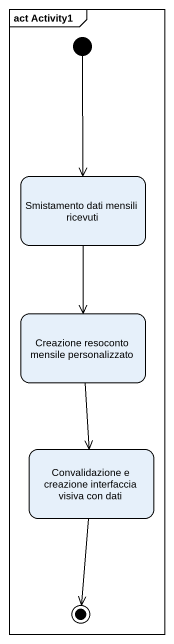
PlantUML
@startuml
mainframe act Activity1
hide empty description
state "Smistamento dati mensili ricevuti" as Smistamento_dati_mensili
state "Creazione resoconto mensile personalizzato" as Creazione_resoconto_mensile
state "Convalidazione e creazione interfaccia visiva con dati" as Convalidazione_e_creazione
[*] --> Smistamento_dati_mensili
Smistamento_dati_mensili --> Creazione_resoconto_mensile
Creazione_resoconto_mensile --> Convalidazione_e_creazione
Convalidazione_e_creazione --> [*]
@enduml
